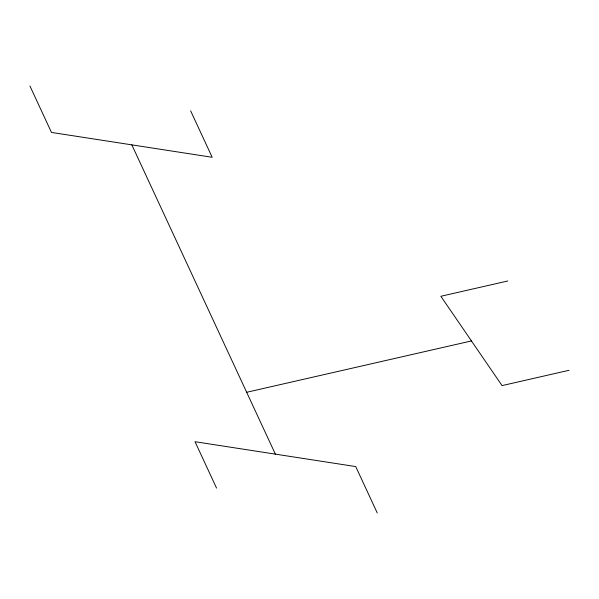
<?xml version="1.0" encoding="UTF-8"?>
<svg xmlns="http://www.w3.org/2000/svg" width="599" height="599" viewBox="0 0 599 599"><rect width="100%" height="100%" fill="white"/><g stroke="black" fill="none" stroke-linecap="round" stroke-linejoin="round"><path stroke-width="0.9" d="M507.84 280.976L440.849 296.273L502.059 385.599L569.05 370.294M246.668 392.285L471.458 340.936M190.662 110.897L212.188 157.29L51.484 132.431L29.95 86.039M377.258 512.961L355.731 466.569L195.019 441.71L216.553 488.103M131.832 144.861L275.375 454.139"/></g></svg>
